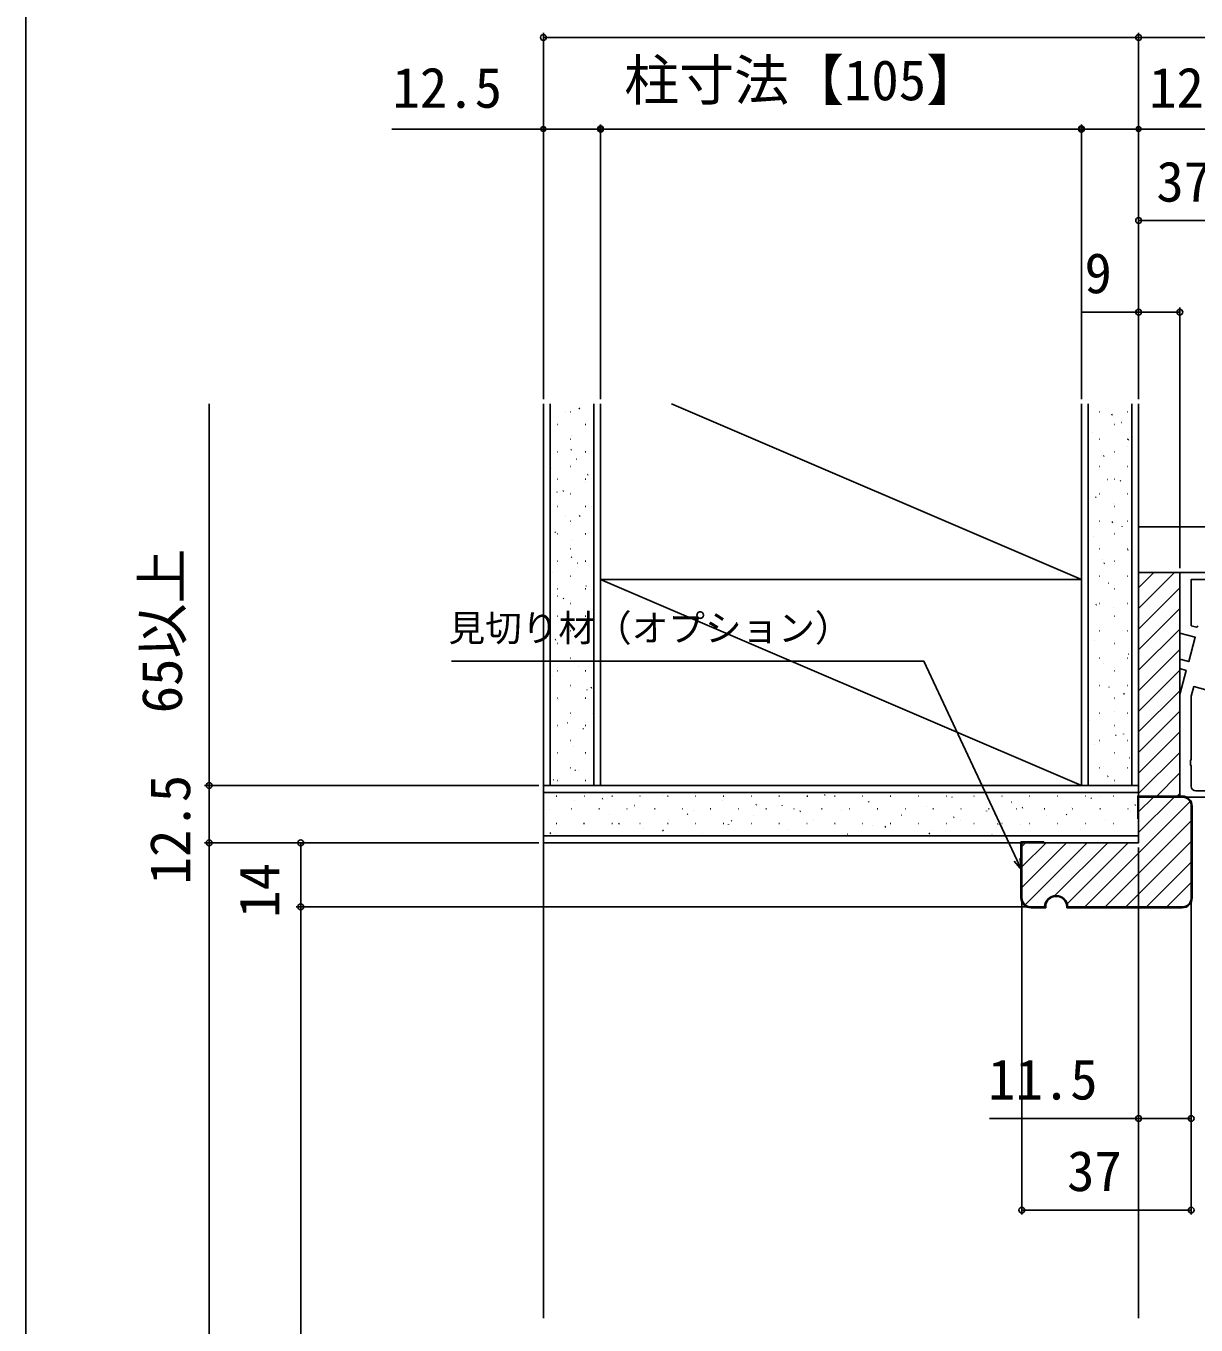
# Model space of a CAD drawing. Units: millimetres, scale not verified. Extents: x -525 to 525, y -783 to 779.
# Drawn here: x -525 to -269.5, y 290.4 to 574.1 of the extents above; entities that cross this region are included whole.
import ezdxf
from ezdxf.enums import TextEntityAlignment as Align

# ---------------------------------------------------------------- set-up
doc = ezdxf.new("R2010")
doc.units = ezdxf.units.MM
doc.header["$LTSCALE"] = 4
for name, color, linetype in [('0-3_YKK_11', 7, 'Continuous'), ('0-4_YKK_12', 2, 'Continuous'), ('0-7_YKK_D', 6, 'Continuous'), ('0-8_YKK_ZWAK', 7, 'Continuous'), ('0-9_YSS_K', 3, 'Continuous'), ('0-A_YSS_KE', 3, 'Continuous')]:
    doc.layers.add(name, color=color, linetype=linetype)
doc.styles.add('ＭＳ ゴシック', font='')
doc.styles.get('ＭＳ ゴシック').set_extended_font_data('MS Gothic')

msp = doc.modelspace()

# ---------------------------------------------------------------- linework, layer by layer
at = {"layer": '0-3_YKK_11'}
for points in [[(-273, 454.7), (-219.5, 454.7), (-219.5, 444.7), (-224.5, 444.7), (-224.5, 446.2), (-233, 446.2), (-234.5, 444.7), (-243.829, 444.7), (-244.021, 444.843), (-244.979, 444.843), (-245.171, 444.7), (-256, 444.7), (-256, 445.45)], [(-269.5, 407.05), (-264.876, 407.05), (-264.876, 407.491), (-264.616, 407.581), (-263.441, 406.336), (-263.716, 405.7), (-273, 405.7), (-273, 428.05), (-271.579, 433.355), (-273, 433.735), (-273, 435.806), (-271.061, 435.286), (-269.638, 440.599), (-273, 441.5), (-273, 454.7)], [(-256, 453.2), (-270.5, 453.2), (-270.5, 443.108), (-269.358, 442.802), (-268.991, 443.013)], [(-263.5, 426.991), (-263.5, 424.509), (-263.97, 424.405), (-265.998, 428.753), (-269.94, 429.81), (-270.5, 427.721), (-270.5, 413.871), (-270.643, 413.679), (-270.643, 412.721), (-270.5, 412.529), (-270.5, 408.05)]]:
    msp.add_lwpolyline(points, dxfattribs=at)
msp.add_arc((-269.5, 408.05), 1, 180.00001, 269.99999, dxfattribs=at)
at = {"layer": '0-4_YKK_12'}
for p, q in [((-282, 464.7), (-209, 464.7)), ((-274, 405.7), (-269, 405.7))]:
    msp.add_line(p, q, dxfattribs=at)
at = {"layer": '0-7_YKK_D'}
for p, q in [((-412, 492.57), (-412, 572.57)), ((-412, 571.57), (-282, 571.57)), ((-282, 492.57), (-282, 572.57)), ((-282, 492.57), (-282, 572.57)), ((-282, 571.57), (-219.5, 571.57)), ((-412, 492.57), (-412, 552.57)), ((-399.5, 492.57), (-399.5, 552.57)), ((-399.5, 492.57), (-399.5, 552.57)), ((-399.5, 551.57), (-294.5, 551.57)), ((-294.5, 492.57), (-294.5, 552.57)), ((-294.5, 492.57), (-294.5, 552.57)), ((-282, 492.57), (-282, 552.57)), ((-282, 492.57), (-282, 532.57)), ((-282, 531.57), (-244.5, 531.57)), ((-282, 492.57), (-282, 512.57)), ((-273, 455.7), (-273, 512.57)), ((-485, 408.2), (-485, 491.57)), ((-413, 408.2), (-486, 408.2)), ((-413, 408.2), (-486, 408.2)), ((-485, 395.7), (-485, 408.2)), ((-413, 395.7), (-486, 395.7)), ((-413, 395.7), (-486, 395.7)), ((-485, 395.7), (-485, 125.688)), ((-413, 395.7), (-466, 395.7)), ((-465, 395.7), (-465, 381.7)), ((-282, 394.7), (-282, 334.5)), ((-306.5, 381.7), (-466, 381.7)), ((-306.5, 381.7), (-466, 381.7)), ((-465, 381.7), (-465, 125.688)), ((-307.5, 382.7), (-307.5, 314.5)), ((-270.5, 382.7), (-270.5, 334.5)), ((-270.5, 382.7), (-270.5, 314.5)), ((-270.5, 315.5), (-307.5, 315.5))]:
    msp.add_line(p, q, dxfattribs=at)
for points in [[(-399.5, 551.57), (-412, 551.57), (-445.125, 551.57)], [(-294.5, 551.57), (-282, 551.57), (-248.875, 551.57)], [(-273, 511.57), (-282, 511.57), (-294.368, 511.57)], [(-307.5, 389.7), (-308.583, 392.009), (-328.903, 435.331), (-432.04, 435.331)], [(-307.964, 392.299), (-307.5, 389.7), (-309.201, 391.719)], [(-270.5, 335.5), (-282, 335.5), (-314.55, 335.5)]]:
    msp.add_lwpolyline(points, dxfattribs=at)
for centre, radius in [((-412, 571.57), 0.637), ((-282, 571.57), 0.637), ((-282, 571.57), 0.637), ((-412, 551.57), 0.531), ((-399.5, 551.57), 0.637), ((-399.5, 551.57), 0.531), ((-294.5, 551.57), 0.637), ((-294.5, 551.57), 0.531), ((-282, 551.57), 0.531), ((-282, 531.57), 0.637), ((-282, 511.57), 0.637), ((-273, 511.57), 0.637), ((-485, 408.2), 0.637), ((-485, 408.2), 0.637), ((-485, 395.7), 0.637), ((-485, 395.7), 0.637), ((-465, 395.7), 0.637), ((-465, 381.7), 0.637), ((-465, 381.7), 0.637), ((-282, 335.5), 0.637), ((-270.5, 335.5), 0.637), ((-307.5, 315.5), 0.637), ((-270.5, 315.5), 0.637)]:
    msp.add_circle(centre, radius, dxfattribs=at)
at = {"layer": '0-8_YKK_ZWAK'}
msp.add_line((-525, 746.7), (-525, -783.3), dxfattribs=at)
at = {"layer": '0-9_YSS_K'}
for p, q in [((-410.5, 408.2), (-410.5, 491.57)), ((-401, 491.57), (-401, 408.2)), ((-399.5, 491.57), (-399.5, 408.2)), ((-384.029, 491.57), (-294.5, 453.2)), ((-293, 408.2), (-293, 491.57)), ((-283.5, 491.57), (-283.5, 408.2)), ((-407.234, 489.921), (-407.215, 489.928)), ((-406.092, 489.821), (-405.992, 489.821)), ((-404.22, 490.483), (-404.053, 490.593)), ((-290.572, 489.821), (-290.472, 489.821)), ((-287.887, 489.126), (-287.72, 489.236)), ((-284.492, 489.821), (-284.392, 489.821)), ((-408.942, 487.071), (-408.842, 487.071)), ((-402.862, 487.071), (-402.762, 487.071)), ((-292.019, 485.266), (-292, 485.273)), ((-287.342, 487.071), (-287.242, 487.071)), ((-285.779, 487.476), (-285.76, 487.482)), ((-406.092, 483.841), (-405.992, 483.841)), ((-405.942, 484.697), (-405.923, 484.704)), ((-290.572, 483.841), (-290.472, 483.841)), ((-284.492, 483.841), (-284.392, 483.841)), ((-284.487, 482.251), (-284.468, 482.258)), ((-284.277, 483.68), (-284.11, 483.79)), ((-408.942, 481.091), (-408.842, 481.091)), ((-405.989, 481.476), (-405.822, 481.587)), ((-404.744, 479.439), (-404.725, 479.446)), ((-402.862, 481.091), (-402.762, 481.091)), ((-290.067, 480.275), (-290.048, 480.282)), ((-289.656, 480.12), (-289.489, 480.23)), ((-287.342, 481.091), (-287.242, 481.091)), ((-410.23, 477.497), (-410.211, 477.503)), ((-406.092, 477.861), (-405.992, 477.861)), ((-290.572, 477.861), (-290.472, 477.861)), ((-284.492, 477.861), (-284.392, 477.861)), ((-408.942, 475.111), (-408.842, 475.111)), ((-402.862, 475.111), (-402.762, 475.111)), ((-402.792, 474.449), (-402.773, 474.455)), ((-402.379, 476.03), (-402.213, 476.14)), ((-288.775, 475.051), (-288.756, 475.057)), ((-287.342, 475.111), (-287.242, 475.111)), ((-286.046, 474.673), (-285.879, 474.784)), ((-409.032, 472.239), (-409.013, 472.246)), ((-407.758, 472.47), (-407.591, 472.58)), ((-406.092, 471.881), (-405.992, 471.881)), ((-291.425, 471.113), (-291.258, 471.224)), ((-290.572, 471.881), (-290.472, 471.881)), ((-284.492, 471.881), (-284.392, 471.881)), ((-408.942, 469.131), (-408.842, 469.131)), ((-402.862, 469.131), (-402.762, 469.131)), ((-401.5, 469.224), (-401.481, 469.231)), ((-287.577, 469.793), (-287.558, 469.8)), ((-287.342, 469.131), (-287.242, 469.131)), ((-407.08, 467.248), (-407.061, 467.255)), ((-406.092, 465.901), (-405.992, 465.901)), ((-404.148, 467.023), (-403.981, 467.134)), ((-290.572, 465.901), (-290.472, 465.901)), ((-287.815, 465.667), (-287.648, 465.777)), ((-284.492, 465.901), (-284.392, 465.901)), ((-409.527, 463.463), (-409.36, 463.574)), ((-408.942, 463.151), (-408.842, 463.151)), ((-402.862, 463.151), (-402.762, 463.151)), ((-291.866, 462.593), (-291.847, 462.599)), ((-287.342, 463.151), (-287.242, 463.151)), ((-285.625, 464.802), (-285.607, 464.809)), ((-406.092, 459.921), (-405.992, 459.921)), ((-405.788, 462.024), (-405.769, 462.03)), ((-290.572, 459.921), (-290.472, 459.921)), ((-284.492, 459.921), (-284.392, 459.921)), ((-284.333, 459.578), (-284.314, 459.585)), ((-408.942, 457.171), (-408.842, 457.171)), ((-405.917, 458.017), (-405.75, 458.127)), ((-404.59, 456.766), (-404.572, 456.773)), ((-402.862, 457.171), (-402.762, 457.171)), ((-289.914, 457.602), (-289.895, 457.608)), ((-289.584, 456.66), (-289.417, 456.771)), ((-287.342, 457.171), (-287.242, 457.171)), ((-410.077, 454.823), (-410.058, 454.83)), ((-406.092, 453.941), (-405.992, 453.941)), ((-290.572, 453.941), (-290.472, 453.941)), ((-284.492, 453.941), (-284.392, 453.941)), ((-282, 451.344), (-278.644, 454.7)), ((-282, 446.854), (-274.154, 454.7)), ((-408.942, 451.191), (-408.842, 451.191)), ((-402.862, 451.191), (-402.762, 451.191)), ((-402.639, 451.775), (-402.62, 451.782)), ((-399.5, 453.2), (-294.5, 453.2)), ((-399.5, 453.2), (-294.5, 408.2)), ((-288.622, 452.377), (-288.603, 452.384)), ((-287.342, 451.191), (-287.242, 451.191)), ((-282, 442.364), (-273, 451.364)), ((-408.879, 449.565), (-408.86, 449.572)), ((-407.686, 449.011), (-407.519, 449.121)), ((-406.092, 447.961), (-405.992, 447.961)), ((-401.347, 446.551), (-401.328, 446.558)), ((-291.353, 447.654), (-291.186, 447.764)), ((-290.572, 447.961), (-290.472, 447.961)), ((-287.424, 447.12), (-287.405, 447.126)), ((-284.492, 447.961), (-284.392, 447.961)), ((-282, 437.874), (-273, 446.874)), ((-408.942, 445.211), (-408.842, 445.211)), ((-406.927, 444.575), (-406.908, 444.581)), ((-402.862, 445.211), (-402.762, 445.211)), ((-292.91, 445.177), (-292.891, 445.184)), ((-287.342, 445.211), (-287.242, 445.211)), ((-409.455, 440.004), (-409.288, 440.115)), ((-406.092, 441.981), (-405.992, 441.981)), ((-291.712, 439.919), (-291.694, 439.926)), ((-290.572, 441.981), (-290.472, 441.981)), ((-285.472, 442.129), (-285.453, 442.136)), ((-284.492, 441.981), (-284.392, 441.981)), ((-282, 433.384), (-273, 442.384)), ((-408.942, 439.231), (-408.842, 439.231)), ((-405.635, 439.35), (-405.616, 439.357)), ((-402.862, 439.231), (-402.762, 439.231)), ((-293, 438.728), (-292.955, 438.758)), ((-287.342, 439.231), (-287.242, 439.231)), ((-284.18, 436.905), (-284.161, 436.911)), ((-283.516, 437.17), (-283.5, 437.18)), ((-282, 428.893), (-273, 437.893)), ((-406.092, 436.001), (-405.992, 436.001)), ((-404.437, 434.093), (-404.418, 434.099)), ((-290.572, 436.001), (-290.472, 436.001)), ((-289.76, 434.928), (-289.742, 434.935)), ((-284.492, 436.001), (-284.392, 436.001)), ((-409.923, 432.15), (-409.904, 432.157)), ((-408.942, 433.251), (-408.842, 433.251)), ((-402.862, 433.251), (-402.762, 433.251)), ((-287.342, 433.251), (-287.242, 433.251)), ((-282, 424.403), (-273, 433.403)), ((-406.092, 430.021), (-405.992, 430.021)), ((-402.485, 429.102), (-402.466, 429.109)), ((-401.618, 429.52), (-401.452, 429.63)), ((-290.572, 430.021), (-290.472, 430.021)), ((-288.468, 429.704), (-288.45, 429.711)), ((-284.492, 430.021), (-284.392, 430.021)), ((-282, 419.913), (-273, 428.913)), ((-408.942, 427.271), (-408.842, 427.271)), ((-408.726, 426.892), (-408.707, 426.899)), ((-402.862, 427.271), (-402.762, 427.271)), ((-287.342, 427.271), (-287.242, 427.271)), ((-285.285, 428.163), (-285.118, 428.274)), ((-406.092, 424.041), (-405.992, 424.041)), ((-401.193, 423.878), (-401.174, 423.884)), ((-290.572, 424.041), (-290.472, 424.041)), ((-287.271, 424.446), (-287.252, 424.453)), ((-284.492, 424.041), (-284.392, 424.041)), ((-282, 415.423), (-273, 424.423)), ((-408.942, 421.291), (-408.842, 421.291)), ((-406.774, 421.901), (-406.755, 421.908)), ((-403.387, 420.513), (-403.221, 420.624)), ((-402.862, 421.291), (-402.762, 421.291)), ((-292.757, 422.504), (-292.738, 422.51)), ((-287.342, 421.291), (-287.242, 421.291)), ((-282, 410.933), (-273, 419.933)), ((-406.092, 418.061), (-405.992, 418.061)), ((-291.559, 417.246), (-291.54, 417.253)), ((-290.572, 418.061), (-290.472, 418.061)), ((-287.054, 419.157), (-286.887, 419.267)), ((-285.319, 419.456), (-285.3, 419.462)), ((-284.492, 418.061), (-284.392, 418.061)), ((-408.942, 415.311), (-408.842, 415.311)), ((-405.482, 416.677), (-405.463, 416.684)), ((-402.862, 415.311), (-402.762, 415.311)), ((-287.342, 415.311), (-287.242, 415.311)), ((-284.027, 414.231), (-284.008, 414.238)), ((-282, 406.443), (-273, 415.443)), ((-406.092, 412.081), (-405.992, 412.081)), ((-405.156, 411.507), (-404.989, 411.617)), ((-404.284, 411.419), (-404.265, 411.426)), ((-290.572, 412.081), (-290.472, 412.081)), ((-289.607, 412.255), (-289.588, 412.262)), ((-284.492, 412.081), (-284.392, 412.081)), ((-409.77, 409.477), (-409.751, 409.483)), ((-408.942, 409.331), (-408.842, 409.331)), ((-402.862, 409.331), (-402.762, 409.331)), ((-288.823, 410.15), (-288.656, 410.261)), ((-287.342, 409.331), (-287.242, 409.331)), ((-278.253, 405.7), (-273, 410.953)), ((-412, 408.2), (-282, 408.2)), ((-412, 406.7), (-282, 406.7)), ((-409.185, 405.859), (-409.085, 405.859)), ((-403.105, 405.859), (-403.005, 405.859)), ((-397.025, 405.859), (-396.925, 405.859)), ((-390.945, 405.859), (-390.845, 405.859)), ((-385.902, 406.023), (-385.883, 406.029)), ((-384.865, 405.859), (-384.765, 405.859)), ((-378.785, 405.859), (-378.685, 405.859)), ((-372.705, 405.859), (-372.605, 405.859)), ((-366.625, 405.859), (-366.525, 405.859)), ((-360.545, 405.859), (-360.445, 405.859)), ((-354.465, 405.859), (-354.365, 405.859)), ((-354.285, 405.855), (-354.266, 405.862)), ((-350.618, 406.066), (-350.451, 406.177)), ((-348.385, 405.859), (-348.285, 405.859)), ((-342.305, 405.859), (-342.205, 405.859)), ((-336.225, 405.859), (-336.125, 405.859)), ((-330.145, 405.859), (-330.045, 405.859)), ((-326.029, 406.671), (-325.984, 406.7)), ((-324.065, 405.859), (-323.965, 405.859)), ((-322.762, 405.654), (-322.743, 405.661)), ((-317.985, 405.859), (-317.885, 405.859)), ((-311.905, 405.859), (-311.805, 405.859)), ((-305.825, 405.859), (-305.725, 405.859)), ((-299.745, 405.859), (-299.645, 405.859)), ((-293.665, 405.859), (-293.565, 405.859)), ((-290.484, 405.72), (-290.466, 405.727)), ((-287.585, 405.859), (-287.485, 405.859)), ((-282, 402.455), (-278.755, 405.7)), ((-282, 397.965), (-274.265, 405.7)), ((-273.763, 405.7), (-273, 406.463)), ((-412, 403.109), (-411.935, 403.109)), ((-410.647, 402.942), (-410.628, 402.948)), ((-405.955, 403.109), (-405.855, 403.109)), ((-405.161, 404.885), (-405.142, 404.891)), ((-399.875, 403.109), (-399.775, 403.109)), ((-399.179, 405.267), (-399.013, 405.377)), ((-393.795, 403.109), (-393.695, 403.109)), ((-392.143, 403.813), (-392.124, 403.819)), ((-387.715, 403.109), (-387.615, 403.109)), ((-381.635, 403.109), (-381.535, 403.109)), ((-375.555, 403.109), (-375.455, 403.109)), ((-372.884, 404.951), (-372.865, 404.957)), ((-369.475, 403.109), (-369.375, 403.109)), ((-365.602, 403.984), (-365.435, 404.095)), ((-363.395, 403.109), (-363.295, 403.109)), ((-359.865, 403.879), (-359.846, 403.886)), ((-357.315, 403.109), (-357.215, 403.109)), ((-351.235, 403.109), (-351.135, 403.109)), ((-346.847, 402.807), (-346.828, 402.814)), ((-345.155, 403.109), (-345.055, 403.109)), ((-341.266, 404.783), (-341.248, 404.79)), ((-341.013, 404.588), (-340.846, 404.699)), ((-339.075, 403.109), (-338.975, 403.109)), ((-332.995, 403.109), (-332.895, 403.109)), ((-328.248, 403.711), (-328.229, 403.718)), ((-326.915, 403.109), (-326.815, 403.109)), ((-320.835, 403.109), (-320.735, 403.109)), ((-314.755, 403.109), (-314.655, 403.109)), ((-309.743, 404.582), (-309.724, 404.589)), ((-308.675, 403.109), (-308.575, 403.109)), ((-307.435, 403.306), (-307.268, 403.417)), ((-302.595, 403.109), (-302.495, 403.109)), ((-296.725, 403.511), (-296.706, 403.517)), ((-296.515, 403.109), (-296.415, 403.109)), ((-293.775, 381.7), (-270.771, 404.705)), ((-292.451, 405.388), (-292.285, 405.499)), ((-290.435, 403.109), (-290.335, 403.109)), ((-284.355, 403.109), (-284.255, 403.109)), ((-282.846, 403.91), (-282.679, 404.021)), ((-397.629, 401.87), (-397.61, 401.877)), ((-384.61, 400.798), (-384.591, 400.805)), ((-380.586, 401.902), (-380.419, 402.013)), ((-379.124, 402.741), (-379.105, 402.748)), ((-370.98, 400.424), (-370.814, 400.535)), ((-366.106, 401.669), (-366.087, 401.676)), ((-355.997, 402.506), (-355.83, 402.617)), ((-353.087, 400.597), (-353.068, 400.604)), ((-333.828, 401.735), (-333.809, 401.742)), ((-322.419, 401.224), (-322.252, 401.334)), ((-320.81, 400.663), (-320.791, 400.67)), ((-315.229, 402.64), (-315.211, 402.646)), ((-302.211, 401.568), (-302.192, 401.574)), ((-297.83, 401.828), (-297.663, 401.939)), ((-289.285, 381.7), (-270.5, 400.485)), ((-289.192, 400.496), (-289.174, 400.503)), ((-283.706, 402.439), (-283.687, 402.445)), ((-282, 397.2), (-412, 397.2)), ((-410.554, 397.738), (-410.387, 397.849)), ((-409.45, 397.684), (-409.431, 397.691)), ((-409.185, 399.879), (-409.085, 399.879)), ((-403.209, 399.894), (-403.19, 399.901)), ((-403.105, 399.879), (-403.005, 399.879)), ((-397.025, 399.879), (-396.925, 399.879)), ((-395.57, 399.82), (-395.403, 399.931)), ((-390.945, 399.879), (-390.845, 399.879)), ((-390.191, 398.822), (-390.172, 398.829)), ((-385.964, 398.342), (-385.798, 398.453)), ((-384.865, 399.879), (-384.765, 399.879)), ((-378.785, 399.879), (-378.685, 399.879)), ((-377.172, 397.75), (-377.153, 397.757)), ((-372.705, 399.879), (-372.605, 399.879)), ((-371.592, 399.726), (-371.573, 399.733)), ((-366.625, 399.879), (-366.525, 399.879)), ((-360.545, 399.879), (-360.445, 399.879)), ((-358.573, 398.655), (-358.554, 398.661)), ((-354.465, 399.879), (-354.365, 399.879)), ((-348.385, 399.879), (-348.285, 399.879)), ((-345.555, 397.583), (-345.536, 397.589)), ((-342.305, 399.879), (-342.205, 399.879)), ((-340.069, 399.525), (-340.05, 399.532)), ((-337.403, 399.142), (-337.236, 399.252)), ((-336.225, 399.879), (-336.125, 399.879)), ((-330.145, 399.879), (-330.045, 399.879)), ((-327.798, 397.664), (-327.631, 397.775)), ((-327.05, 398.454), (-327.031, 398.46)), ((-324.065, 399.879), (-323.965, 399.879)), ((-317.985, 399.879), (-317.885, 399.879)), ((-314.032, 397.382), (-314.013, 397.389)), ((-312.814, 399.746), (-312.647, 399.857)), ((-311.905, 399.879), (-311.805, 399.879)), ((-307.791, 399.592), (-307.772, 399.598)), ((-305.825, 399.879), (-305.725, 399.879)), ((-299.745, 399.879), (-299.645, 399.879)), ((-294.773, 398.52), (-294.754, 398.527)), ((-293.665, 399.879), (-293.565, 399.879)), ((-287.585, 399.879), (-287.485, 399.879)), ((-412, 395.7), (-412, 291.899)), ((-412, 395.7), (-282, 395.7)), ((-307.5, 394.916), (-306.716, 395.7)), ((-307.5, 390.426), (-302.226, 395.7)), ((-307.5, 385.936), (-297.736, 395.7)), ((-306.781, 382.164), (-293.246, 395.7)), ((-300.27, 384.185), (-288.755, 395.7)), ((-297.592, 382.373), (-284.265, 395.7)), ((-284.795, 381.7), (-270.5, 395.995)), ((-280.305, 381.7), (-270.5, 391.505)), ((-275.815, 381.7), (-270.5, 387.015)), ((-302.916, 381.539), (-302.485, 381.97)), ((-282, 381.5), (-282, 291.899))]:
    msp.add_line(p, q, dxfattribs=at)
at = {"layer": '0-A_YSS_KE'}
for p, q in [((-412, 491.57), (-412, 395.7)), ((-399.5, 408.2), (-399.5, 491.57)), ((-294.5, 491.57), (-294.5, 408.2)), ((-282, 395.7), (-282, 491.57)), ((-270.5, 383.7), (-270.5, 403.7)), ((-270.3, 383.7), (-270.3, 403.7)), ((-282.2, 400.9), (-282, 400.9)), ((-302.7, 395.9), (-302.7, 395.7)), ((-305.5, 381.7), (-302.5, 381.7)), ((-305.5, 381.5), (-302.291, 381.5)), ((-297.709, 381.5), (-272.5, 381.5)), ((-297.5, 381.7), (-272.5, 381.7))]:
    msp.add_line(p, q, dxfattribs=at)
msp.add_lwpolyline([(-282, 454.7), (-282, 405.7), (-273, 405.7), (-273, 454.7)], close=True, dxfattribs=at)
for points in [[(-272.5, 405.7), (-282, 405.7), (-282, 395.7), (-307.5, 395.7), (-307.5, 383.7)], [(-272.5, 405.9), (-282.2, 405.9), (-282.2, 400.9)], [(-302.7, 395.9), (-307.7, 395.9), (-307.7, 383.7)]]:
    msp.add_lwpolyline(points, dxfattribs=at)
for centre, radius, start, end in [((-272.5, 403.7), 2.2, 0, 90), ((-272.5, 403.7), 2, 0, 90), ((-305.5, 383.7), 2.2, 180, 270), ((-305.5, 383.7), 2, 180, 270), ((-300, 381.7), 2.5, 0, 180), ((-300, 381.7), 2.3, 355.01146, 184.98854), ((-272.5, 383.7), 2, 270, 360), ((-272.5, 383.7), 2.2, 270, 360)]:
    msp.add_arc(centre, radius, start, end, dxfattribs=at)

# ---------------------------------------------------------------- texts
at = {"layer": '0-7_YKK_D', "style": 'ＭＳ ゴシック'}
for s, height, p in [('柱寸法【105】', 8.798, (-394.352, 555.206)), ('12.5', 8.798, (-444.966, 553.57)), ('12.5', 8.798, (-279.716, 553.57)), ('37.5', 8.798, (-278.114, 533.07)), ('9', 8.798, (-293.823, 513.07)), ('見切り材（オプション）', 5.865, (-432.716, 437.922)), ('11.5', 8.798, (-314.891, 337)), ('37', 8.798, (-297.625, 317))]:
    msp.add_text(s, height=height, dxfattribs=at).set_placement(p, align=Align.BOTTOM_LEFT)
for s, p in [('65以上', (-488.295, 423.976)), ('12.5', (-486.5, 386.609)), ('14', (-467, 379.325))]:
    msp.add_text(s, height=8.798, rotation=90, dxfattribs=at).set_placement(p, align=Align.BOTTOM_LEFT)

doc.saveas('drawing.dxf')
